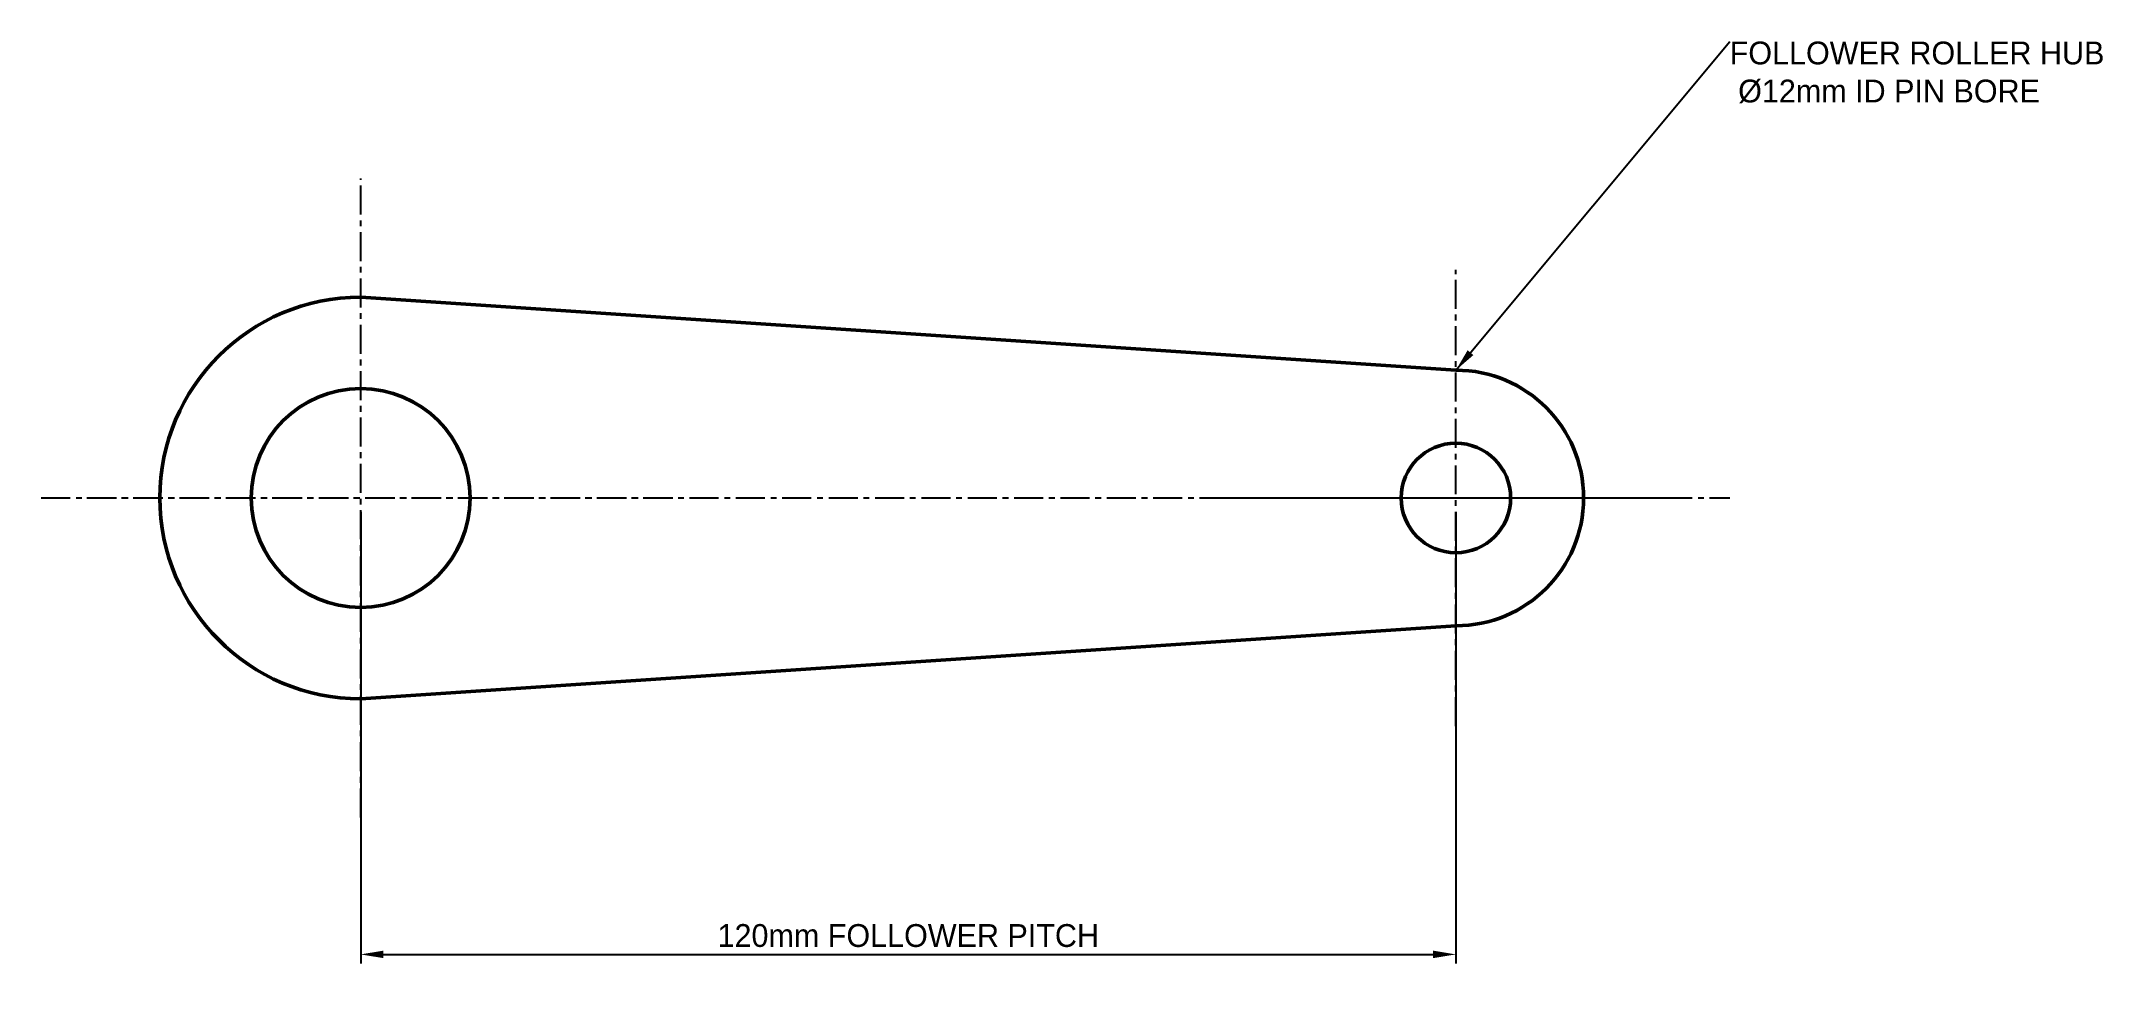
# Model space of a CAD drawing. Header units: metres. Extents: x 15 to 241, y -4 to 100.
import ezdxf

# ---------------------------------------------------------------- set-up
doc = ezdxf.new("R2010")
doc.units = ezdxf.units.M
doc.linetypes.add('CENTER', pattern=[5.08, 3.175, -0.635, 0.635, -0.635])
for name, color, linetype, lineweight in [('CENTERLINES', 7, 'CENTER', 25), ('DIMENSIONS', 7, 'Continuous', 25), ('GEOMETRY', 7, 'Continuous', 50)]:
    doc.layers.add(name, color=color, linetype=linetype, lineweight=lineweight)
doc.dimstyles.new('ENGINEERING_STYLE', dxfattribs={"dimtxt": 2.5, "dimasz": 2.5, "dimexe": 1, "dimexo": 1.5, "dimgap": 0.8, "dimtad": 1, "dimcen": 2.5, "dimazin": 3, "dimtfac": 1, "dimtmove": 0, "dimatfit": 3, "dimtfill": 1})

msp = doc.modelspace()

# ---------------------------------------------------------------- linework, layer by layer
at = {"layer": 'CENTERLINES'}
for p, q in [((50, 15), (50, 85)), ((170, 25), (170, 75)), ((15, 50), (85, 50)), ((20, 50), (200, 50)), ((145, 50), (195, 50))]:
    msp.add_line(p, q, dxfattribs=at)
at = {"layer": 'GEOMETRY'}
for p, q in [((50, 72), (170, 64)), ((170, 36), (50, 28))]:
    msp.add_line(p, q, dxfattribs=at)
for centre, radius in [((50, 50), 12), ((170, 50), 6)]:
    msp.add_circle(centre, radius, dxfattribs=at)
for centre, radius, start, end in [((50, 50), 22, 90, 270), ((170, 50), 14, 270, 90)]:
    msp.add_arc(centre, radius, start, end, dxfattribs=at)

# ---------------------------------------------------------------- texts
at = {"layer": 'DIMENSIONS', "insert": (200, 100), "char_height": 2.5, "attachment_point": 1}
msp.add_mtext('FOLLOWER ROLLER HUB\\P %%C12mm ID PIN BORE', dxfattribs=at)

# ---------------------------------------------------------------- leaders
at = {"layer": 'DIMENSIONS'}
msp.add_leader([(170, 64), (200, 100)], dimstyle='ENGINEERING_STYLE', dxfattribs=at)

# ---------------------------------------------------------------- next in the draw order: dimensions: what is measured, and where the dimension line sits
msp.add_linear_dim(base=(50, 0), p1=(50, 50), p2=(170, 50), text='120mm FOLLOWER PITCH', dimstyle='ENGINEERING_STYLE', dxfattribs=at).render()

doc.saveas('drawing.dxf')
